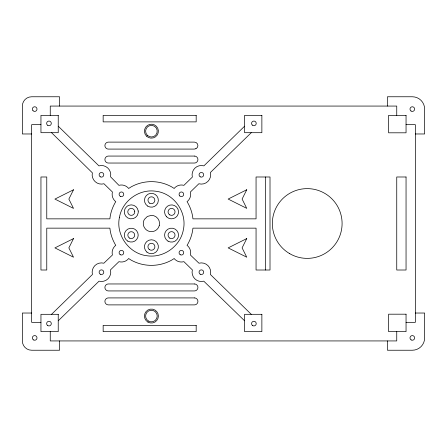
<?xml version="1.0" encoding="UTF-8"?>
<svg xmlns="http://www.w3.org/2000/svg" width="447" height="447" viewBox="0 0 447 447"><rect width="100%" height="100%" fill="white"/><g stroke="black" fill="none" stroke-linecap="round" stroke-linejoin="round"><path stroke-width="0.67" d="M51.567 314.308L92.451 274.469L92.149 272.189A9.303 9.303 0 0 1 103.855 263.205L112.42 255.008A9.303 9.303 0 0 1 114.94 246.051L115.79 245.42C112.622 240.173 110.47 234.267 109.889 228.149L46.767 228.149L46.767 270.01L40.951 270.01L40.951 176.99L46.767 176.99L46.767 218.851L109.889 218.851C110.47 212.733 112.622 206.827 115.79 201.58L114.94 200.949A9.303 9.303 0 0 1 112.42 191.992L103.939 183.734L101.894 184.103A9.303 9.303 0 0 1 92.361 172.833L51.567 132.692M244.593 126.199L203.899 165.859A9.303 9.303 0 0 0 192.361 177.101L183.913 185.332A9.303 9.303 0 0 0 174.894 187.623L174.213 188.494L171.575 186.818A41.856 41.856 0 0 0 131.245 186.818L128.613 188.494L127.926 187.623A9.303 9.303 0 0 0 118.913 185.332L110.538 176.788A9.303 9.303 0 0 0 101.005 165.519L98.96 165.887L58.233 126.199M58.233 320.801L99.044 281.174A9.303 9.303 0 0 0 110.75 272.189L110.454 269.91L118.913 261.668A9.303 9.303 0 0 0 127.926 259.377L128.613 258.506L131.245 260.182A41.856 41.856 0 0 0 171.575 260.182L174.213 258.506L174.894 259.377A9.303 9.303 0 0 0 183.913 261.668L192.372 269.91L192.07 272.189A9.303 9.303 0 0 0 203.782 281.174L244.593 320.801M251.253 132.692L210.386 172.52A9.303 9.303 0 0 1 198.848 183.762L190.405 191.992A9.303 9.303 0 0 1 187.88 200.949L187.036 201.58C190.198 206.827 192.355 212.733 192.931 218.851L256.058 218.851L256.058 176.99L270.01 176.99L270.01 270.01L256.058 270.01L256.058 228.149L192.931 228.149C192.355 234.267 190.198 240.173 187.036 245.42L187.88 246.051A9.303 9.303 0 0 1 190.405 255.008L198.965 263.205A9.303 9.303 0 0 1 210.677 272.189L210.375 274.469L251.253 314.308M40.951 124.668L31.653 124.668L31.653 322.332L40.951 322.332M406.049 124.668L415.347 124.668L415.347 322.332L406.049 322.332M31.653 133.971L22.35 133.971L22.35 106.068A9.303 9.303 0 0 1 31.653 96.764L59.557 96.764L59.557 106.068M415.347 133.971L424.65 133.971L424.65 109.09A12.326 12.326 0 0 0 412.324 96.764L387.443 96.764L387.443 106.068M31.653 313.029L22.35 313.029L22.35 340.932A9.303 9.303 0 0 0 31.653 350.236L59.557 350.236L59.557 340.932M415.347 313.029L424.65 313.029L424.65 337.91A12.326 12.326 0 0 1 412.324 350.236L387.443 350.236L387.443 340.932M396.746 115.365L396.746 106.068L50.254 106.068L50.254 115.365M396.746 331.635L396.746 340.932L50.254 340.932L50.254 331.635M265.356 176.99L265.356 270.01M134.737 211.459L134.726 212.37A3.487 3.487 0 0 1 129.496 214.873A3.487 3.487 0 0 1 129.183 209.079L129.976 208.637A3.487 3.487 0 0 1 134.737 211.459M138.229 211.04L138.207 212.867A7.007 7.007 0 0 1 127.697 217.901A7.007 7.007 0 0 1 127.071 206.263L128.669 205.369A7.007 7.007 0 0 1 138.229 211.04M119.433 217.398C115.605 235.15 129.267 253.957 147.331 255.801C163.82 258.198 180.577 246.023 183.393 229.602C187.22 211.85 173.559 193.043 155.495 191.199C139.006 188.802 122.243 200.977 119.433 217.398M159.272 225.606L158.462 227.568A8.141 8.141 0 0 1 153.517 231.362L151.41 231.641A8.141 8.141 0 0 1 145.655 229.255L144.364 227.568A8.141 8.141 0 0 1 144.364 219.432L147.342 216.454L151.41 215.359A8.141 8.141 0 0 1 159.272 225.606M73.509 189.779L68.86 199.083L73.509 208.386L54.908 199.083L73.509 189.779M73.509 238.592L68.86 247.895L73.509 257.198L54.908 247.895L73.509 238.592M246.755 189.757L242.101 199.055L246.755 208.358L228.149 199.055L246.755 189.757M246.755 238.586L242.101 247.889L246.755 257.193L228.149 247.889L246.755 238.586M195.847 148.706L194.434 149.086L108.392 149.086A3.487 3.487 0 0 1 104.905 145.599A3.487 3.487 0 0 1 108.392 142.112L194.434 142.112A3.487 3.487 0 0 1 196.177 148.616L195.847 148.706M58.233 115.365L40.951 115.365L40.951 132.692L58.233 132.692L58.233 115.365M196.177 115.365L103.156 115.365L103.156 121.88L196.177 121.88L196.177 115.365M261.869 115.365L244.593 115.365L244.593 132.692L261.869 132.692L261.869 115.365M406.049 115.365L388.605 115.365L388.605 132.809L406.049 132.809L406.049 115.365M194.434 156.064L108.392 156.064A3.487 3.487 0 0 0 104.905 159.551A3.487 3.487 0 0 0 108.392 163.038L194.434 163.038A3.487 3.487 0 0 0 197.92 159.551A3.487 3.487 0 0 0 194.434 156.064M406.049 176.99L396.746 176.99L396.746 270.01L406.049 270.01L406.049 176.99M194.434 283.962L108.392 283.962A3.487 3.487 0 0 0 104.905 287.449A3.487 3.487 0 0 0 108.392 290.936L194.434 290.936A3.487 3.487 0 0 0 197.92 287.449A3.487 3.487 0 0 0 194.434 283.962M194.434 297.914L108.392 297.914A3.487 3.487 0 0 0 104.905 301.401A3.487 3.487 0 0 0 108.392 304.888L194.434 304.888A3.487 3.487 0 0 0 197.92 301.401A3.487 3.487 0 0 0 194.434 297.914M406.049 314.191L388.605 314.191L388.605 331.635L406.049 331.635L406.049 314.191M58.233 314.308L40.951 314.308L40.951 331.635L58.233 331.635L58.233 314.308M261.869 314.308L244.593 314.308L244.593 331.635L261.869 331.635L261.869 314.308M196.177 325.355L103.156 325.355L103.156 331.635L196.177 331.635L196.177 325.355M33.514 339.927A2.324 2.324 0 0 0 37 337.91A2.324 2.324 0 0 0 33.514 335.898A2.324 2.324 0 0 0 33.514 339.927M120.271 196.3A2.324 2.324 0 0 0 123.758 194.289A2.324 2.324 0 0 0 120.271 192.271A2.324 2.324 0 0 0 120.271 196.3M179.744 195.931A2.324 2.324 0 0 0 183.633 194.886A2.324 2.324 0 0 0 180.789 192.042A2.324 2.324 0 0 0 179.744 195.931M120.271 254.729A2.324 2.324 0 0 0 123.758 252.711A2.324 2.324 0 0 0 120.271 250.7A2.324 2.324 0 0 0 120.271 254.729M180.225 254.729A2.324 2.324 0 0 0 183.711 252.711A2.324 2.324 0 0 0 180.225 250.7A2.324 2.324 0 0 0 180.225 254.729M100.284 274.207A2.324 2.324 0 0 0 103.777 272.189A2.324 2.324 0 0 0 100.284 270.178A2.324 2.324 0 0 0 100.284 274.207M200.211 274.207A2.324 2.324 0 0 0 203.698 272.189A2.324 2.324 0 0 0 200.211 270.178A2.324 2.324 0 0 0 200.211 274.207M200.211 176.822A2.324 2.324 0 0 0 203.698 174.811A2.324 2.324 0 0 0 200.211 172.793A2.324 2.324 0 0 0 200.211 176.822M100.284 176.822A2.324 2.324 0 0 0 103.777 174.811A2.324 2.324 0 0 0 100.284 172.793A2.324 2.324 0 0 0 100.284 176.822M252.728 325.623A2.324 2.324 0 0 0 256.22 323.611A2.324 2.324 0 0 0 252.728 321.594A2.324 2.324 0 0 0 252.728 325.623M47.812 325.623A2.324 2.324 0 0 0 51.304 323.611A2.324 2.324 0 0 0 47.812 321.594A2.324 2.324 0 0 0 47.812 325.623M252.248 125.037A2.324 2.324 0 0 0 256.142 123.992A2.324 2.324 0 0 0 253.293 121.143A2.324 2.324 0 0 0 252.248 125.037M47.812 125.406A2.324 2.324 0 0 0 51.304 123.389A2.324 2.324 0 0 0 47.812 121.377A2.324 2.324 0 0 0 47.812 125.406M33.028 110.733A2.324 2.324 0 0 0 36.922 109.688A2.324 2.324 0 0 0 34.073 106.844A2.324 2.324 0 0 0 33.028 110.733M149.572 203.156A3.442 3.442 0 0 0 154.852 200.385A3.442 3.442 0 0 0 149.812 197.2A3.442 3.442 0 0 0 149.572 203.156M146.918 252.091A6.979 6.979 0 0 0 158.277 247.979A6.979 6.979 0 0 0 149.035 240.195A6.979 6.979 0 0 0 146.918 252.091M147.706 206.101A6.928 6.928 0 0 0 158.339 200.524A6.928 6.928 0 0 0 148.192 194.11A6.928 6.928 0 0 0 147.706 206.101M166.619 216.806A6.979 6.979 0 0 0 178.292 213.677A6.979 6.979 0 0 0 169.743 205.134A6.979 6.979 0 0 0 166.619 216.806M168.061 241.168A6.979 6.979 0 0 0 178.526 235.128A6.979 6.979 0 0 0 168.061 229.087A6.979 6.979 0 0 0 168.061 241.168M127.808 241.129A6.928 6.928 0 0 0 138.201 235.128A6.928 6.928 0 0 0 127.808 229.127A6.928 6.928 0 0 0 127.808 241.129M149.164 249.42A3.487 3.487 0 0 0 154.846 247.364A3.487 3.487 0 0 0 150.226 243.475A3.487 3.487 0 0 0 149.164 249.42M169.804 214.895A3.487 3.487 0 0 0 175.04 211.872A3.487 3.487 0 0 0 169.804 208.85A3.487 3.487 0 0 0 169.804 214.895M169.804 238.15A3.487 3.487 0 0 0 175.04 235.128A3.487 3.487 0 0 0 169.804 232.105A3.487 3.487 0 0 0 169.804 238.15M129.552 238.106A3.436 3.436 0 0 0 134.709 235.128A3.436 3.436 0 0 0 129.552 232.149A3.436 3.436 0 0 0 129.552 238.106M147.923 322.091A6.979 6.979 0 0 0 158.389 316.051A6.979 6.979 0 0 0 147.923 310.011A6.979 6.979 0 0 0 147.923 322.091M148.505 321.086A5.811 5.811 0 0 0 157.227 316.051A5.811 5.811 0 0 0 148.505 311.017A5.811 5.811 0 0 0 148.505 321.086M146.476 136.111A6.979 6.979 0 0 0 158.149 132.988A6.979 6.979 0 0 0 149.605 124.439A6.979 6.979 0 0 0 146.476 136.111M147.303 135.29A5.811 5.811 0 0 0 157.026 132.686A5.811 5.811 0 0 0 149.907 125.562A5.811 5.811 0 0 0 147.303 135.29M289.773 253.706A34.883 34.883 0 0 0 342.095 223.5A34.883 34.883 0 0 0 289.773 193.294A34.883 34.883 0 0 0 289.773 253.706M411.162 339.927A2.324 2.324 0 0 0 414.648 337.91A2.324 2.324 0 0 0 411.162 335.898A2.324 2.324 0 0 0 411.162 339.927M411.022 111.018A2.324 2.324 0 0 0 414.643 109.252A2.324 2.324 0 0 0 411.307 107.001A2.324 2.324 0 0 0 411.022 111.018"/></g></svg>
